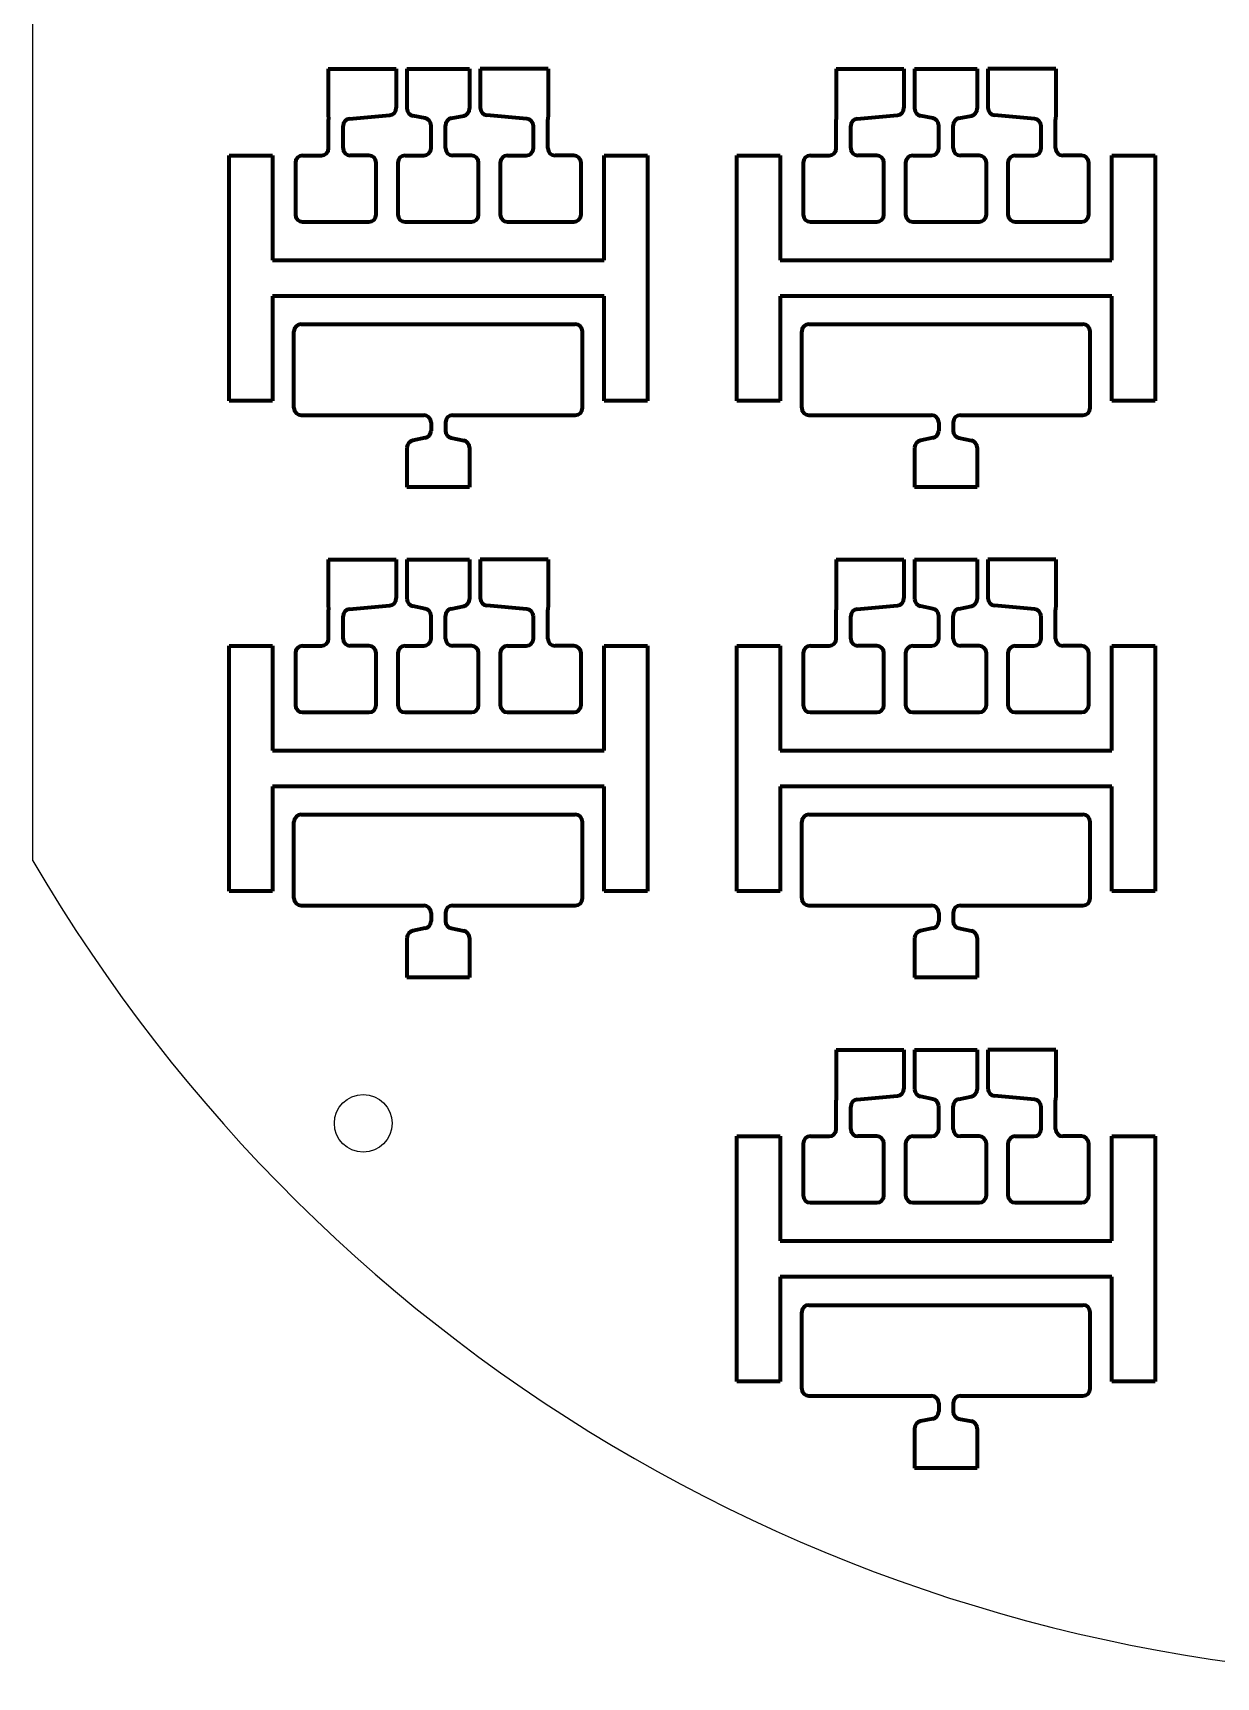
# Model space of a CAD drawing. Header units: millimetres. Extents: x 2372 to 2569, y 1689 to 1917.
# Drawn here: x 2372.4 to 2454.5, y 1689.3 to 1803.3 of the extents above; entities that cross this region are included whole.
import ezdxf

# ---------------------------------------------------------------- set-up
doc = ezdxf.new("R2010")
doc.units = ezdxf.units.MM
doc.layers.add('mask_hole', color=100, linetype='Continuous')
doc.layers.add('mask_outline', color=10, linetype='Continuous')
doc.layers.add('mask_stencil', color=30, linetype='Continuous', lineweight=70)

msp = doc.modelspace()

# ---------------------------------------------------------------- linework, layer by layer
at = {"layer": 'mask_hole'}
msp.add_circle((2395.34, 1727.68), 2, dxfattribs=at)
at = {"layer": 'mask_outline'}
msp.add_line((2372.44, 1745.88), (2372.44, 1860.68), dxfattribs=at)
msp.add_arc((2470.94, 1803.28), 114, 210.2314, 329.7768, dxfattribs=at)
at = {"layer": 'mask_stencil'}
for p, q in [((2392.92, 1800.78), (2397.63, 1800.78)), ((2392.92, 1800.78), (2392.92, 1797.63)), ((2397.63, 1800.78), (2397.63, 1798.08)), ((2398.37, 1800.78), (2402.71, 1800.78)), ((2398.37, 1800.78), (2398.37, 1798.03)), ((2402.71, 1800.78), (2402.71, 1798.03)), ((2408.16, 1800.78), (2403.45, 1800.78)), ((2403.45, 1800.78), (2403.45, 1798.08)), ((2408.16, 1800.78), (2408.16, 1797.63)), ((2428.12, 1800.78), (2432.83, 1800.78)), ((2428.12, 1800.78), (2428.12, 1797.63)), ((2432.83, 1800.78), (2432.83, 1798.08)), ((2433.57, 1800.78), (2437.91, 1800.78)), ((2433.57, 1800.78), (2433.57, 1798.03)), ((2437.91, 1800.78), (2437.91, 1798.03)), ((2443.36, 1800.78), (2438.65, 1800.78)), ((2438.65, 1800.78), (2438.65, 1798.08)), ((2443.36, 1800.78), (2443.36, 1797.63)), ((2392.92, 1797.63), (2392.94, 1797.28)), ((2392.94, 1795.28), (2392.94, 1797.28)), ((2393.94, 1795.28), (2393.94, 1796.83)), ((2394.39, 1797.32), (2397.18, 1797.58)), ((2399.64, 1797.36), (2398.77, 1797.54)), ((2400.04, 1795.28), (2400.04, 1796.87)), ((2401.04, 1795.28), (2401.04, 1796.87)), ((2401.44, 1797.36), (2402.31, 1797.54)), ((2406.69, 1797.32), (2403.9, 1797.58)), ((2407.14, 1795.28), (2407.14, 1796.83)), ((2408.16, 1797.63), (2408.14, 1797.28)), ((2408.14, 1795.28), (2408.14, 1797.28)), ((2428.12, 1797.63), (2428.14, 1797.28)), ((2428.14, 1795.28), (2428.14, 1797.28)), ((2429.14, 1795.28), (2429.14, 1796.83)), ((2429.59, 1797.32), (2432.38, 1797.58)), ((2434.84, 1797.36), (2433.97, 1797.54)), ((2435.24, 1795.28), (2435.24, 1796.87)), ((2436.24, 1795.28), (2436.24, 1796.87)), ((2436.64, 1797.36), (2437.51, 1797.54)), ((2441.89, 1797.32), (2439.1, 1797.58)), ((2442.34, 1795.28), (2442.34, 1796.83)), ((2443.36, 1797.63), (2443.34, 1797.28)), ((2443.34, 1795.28), (2443.34, 1797.28)), ((2386.04, 1794.78), (2389.04, 1794.78)), ((2386.04, 1777.78), (2386.04, 1794.78)), ((2389.04, 1794.78), (2389.04, 1787.53)), ((2391.14, 1794.78), (2392.44, 1794.78)), ((2395.74, 1794.78), (2394.44, 1794.78)), ((2398.24, 1794.78), (2399.54, 1794.78)), ((2402.84, 1794.78), (2401.54, 1794.78)), ((2405.34, 1794.78), (2406.64, 1794.78)), ((2409.94, 1794.78), (2408.64, 1794.78)), ((2412.04, 1787.53), (2412.04, 1794.78)), ((2412.04, 1794.78), (2415.04, 1794.78)), ((2415.04, 1794.78), (2415.04, 1777.78)), ((2421.24, 1794.78), (2424.24, 1794.78)), ((2421.24, 1777.78), (2421.24, 1794.78)), ((2424.24, 1794.78), (2424.24, 1787.53)), ((2426.34, 1794.78), (2427.64, 1794.78)), ((2430.94, 1794.78), (2429.64, 1794.78)), ((2433.44, 1794.78), (2434.74, 1794.78)), ((2438.04, 1794.78), (2436.74, 1794.78)), ((2440.54, 1794.78), (2441.84, 1794.78)), ((2445.14, 1794.78), (2443.84, 1794.78)), ((2447.24, 1787.53), (2447.24, 1794.78)), ((2447.24, 1794.78), (2450.24, 1794.78)), ((2450.24, 1794.78), (2450.24, 1777.78)), ((2390.64, 1794.28), (2390.64, 1790.68)), ((2396.24, 1790.68), (2396.24, 1794.28)), ((2397.74, 1794.28), (2397.74, 1790.68)), ((2403.34, 1790.68), (2403.34, 1794.28)), ((2404.84, 1794.28), (2404.84, 1790.68)), ((2410.44, 1790.68), (2410.44, 1794.28)), ((2425.84, 1794.28), (2425.84, 1790.68)), ((2431.44, 1790.68), (2431.44, 1794.28)), ((2432.94, 1794.28), (2432.94, 1790.68)), ((2438.54, 1790.68), (2438.54, 1794.28)), ((2440.04, 1794.28), (2440.04, 1790.68)), ((2445.64, 1790.68), (2445.64, 1794.28)), ((2391.14, 1790.18), (2395.74, 1790.18)), ((2398.24, 1790.18), (2402.84, 1790.18)), ((2405.34, 1790.18), (2409.94, 1790.18)), ((2426.34, 1790.18), (2430.94, 1790.18)), ((2433.44, 1790.18), (2438.04, 1790.18)), ((2440.54, 1790.18), (2445.14, 1790.18)), ((2389.04, 1787.53), (2412.04, 1787.53)), ((2424.24, 1787.53), (2447.24, 1787.53)), ((2412.04, 1785.03), (2389.04, 1785.03)), ((2389.04, 1785.03), (2389.04, 1777.78)), ((2412.04, 1777.78), (2412.04, 1785.03)), ((2447.24, 1785.03), (2424.24, 1785.03)), ((2424.24, 1785.03), (2424.24, 1777.78)), ((2447.24, 1777.78), (2447.24, 1785.03)), ((2391.04, 1783.08), (2410.04, 1783.08)), ((2426.24, 1783.08), (2445.24, 1783.08)), ((2390.54, 1777.28), (2390.54, 1782.58)), ((2410.54, 1777.28), (2410.54, 1782.58)), ((2425.74, 1777.28), (2425.74, 1782.58)), ((2445.74, 1777.28), (2445.74, 1782.58)), ((2389.04, 1777.78), (2386.04, 1777.78)), ((2415.04, 1777.78), (2412.04, 1777.78)), ((2424.24, 1777.78), (2421.24, 1777.78)), ((2450.24, 1777.78), (2447.24, 1777.78)), ((2391.04, 1776.78), (2399.54, 1776.78)), ((2400.04, 1776.28), (2400.04, 1775.69)), ((2401.04, 1776.28), (2401.04, 1775.69)), ((2401.54, 1776.78), (2410.04, 1776.78)), ((2426.24, 1776.78), (2434.74, 1776.78)), ((2435.24, 1776.28), (2435.24, 1775.69)), ((2436.24, 1776.28), (2436.24, 1775.69)), ((2436.74, 1776.78), (2445.24, 1776.78)), ((2399.64, 1775.2), (2398.77, 1775.02)), ((2401.44, 1775.2), (2402.31, 1775.02)), ((2434.84, 1775.2), (2433.97, 1775.02)), ((2436.64, 1775.2), (2437.51, 1775.02)), ((2398.37, 1774.53), (2398.37, 1771.78)), ((2402.71, 1774.53), (2402.71, 1771.78)), ((2433.57, 1774.53), (2433.57, 1771.78)), ((2437.91, 1774.53), (2437.91, 1771.78)), ((2402.71, 1771.78), (2398.37, 1771.78)), ((2437.91, 1771.78), (2433.57, 1771.78)), ((2392.92, 1766.78), (2397.63, 1766.78)), ((2392.92, 1766.78), (2392.92, 1763.63)), ((2397.63, 1766.78), (2397.63, 1764.08)), ((2398.37, 1766.78), (2402.71, 1766.78)), ((2398.37, 1766.78), (2398.37, 1764.03)), ((2402.71, 1766.78), (2402.71, 1764.03)), ((2408.16, 1766.78), (2403.45, 1766.78)), ((2403.45, 1766.78), (2403.45, 1764.08)), ((2408.16, 1766.78), (2408.16, 1763.63)), ((2428.12, 1766.78), (2432.83, 1766.78)), ((2428.12, 1766.78), (2428.12, 1763.63)), ((2432.83, 1766.78), (2432.83, 1764.08)), ((2433.57, 1766.78), (2437.91, 1766.78)), ((2433.57, 1766.78), (2433.57, 1764.03)), ((2437.91, 1766.78), (2437.91, 1764.03)), ((2443.36, 1766.78), (2438.65, 1766.78)), ((2438.65, 1766.78), (2438.65, 1764.08)), ((2443.36, 1766.78), (2443.36, 1763.63)), ((2392.92, 1763.63), (2392.94, 1763.28)), ((2394.39, 1763.32), (2397.18, 1763.58)), ((2406.69, 1763.32), (2403.9, 1763.58)), ((2408.16, 1763.63), (2408.14, 1763.28)), ((2428.12, 1763.63), (2428.14, 1763.28)), ((2429.59, 1763.32), (2432.38, 1763.58)), ((2441.89, 1763.32), (2439.1, 1763.58)), ((2443.36, 1763.63), (2443.34, 1763.28)), ((2392.94, 1761.28), (2392.94, 1763.28)), ((2393.94, 1761.28), (2393.94, 1762.83)), ((2399.64, 1763.36), (2398.77, 1763.54)), ((2400.04, 1761.28), (2400.04, 1762.87)), ((2401.04, 1761.28), (2401.04, 1762.87)), ((2401.44, 1763.36), (2402.31, 1763.54)), ((2407.14, 1761.28), (2407.14, 1762.83)), ((2408.14, 1761.28), (2408.14, 1763.28)), ((2428.14, 1761.28), (2428.14, 1763.28)), ((2429.14, 1761.28), (2429.14, 1762.83)), ((2434.84, 1763.36), (2433.97, 1763.54)), ((2435.24, 1761.28), (2435.24, 1762.87)), ((2436.24, 1761.28), (2436.24, 1762.87)), ((2436.64, 1763.36), (2437.51, 1763.54)), ((2442.34, 1761.28), (2442.34, 1762.83)), ((2443.34, 1761.28), (2443.34, 1763.28)), ((2386.04, 1760.78), (2389.04, 1760.78)), ((2386.04, 1743.78), (2386.04, 1760.78)), ((2389.04, 1760.78), (2389.04, 1753.53)), ((2390.64, 1760.28), (2390.64, 1756.68)), ((2391.14, 1760.78), (2392.44, 1760.78)), ((2395.74, 1760.78), (2394.44, 1760.78)), ((2396.24, 1756.68), (2396.24, 1760.28)), ((2397.74, 1760.28), (2397.74, 1756.68)), ((2398.24, 1760.78), (2399.54, 1760.78)), ((2402.84, 1760.78), (2401.54, 1760.78)), ((2403.34, 1756.68), (2403.34, 1760.28)), ((2404.84, 1760.28), (2404.84, 1756.68)), ((2405.34, 1760.78), (2406.64, 1760.78)), ((2409.94, 1760.78), (2408.64, 1760.78)), ((2410.44, 1756.68), (2410.44, 1760.28)), ((2412.04, 1753.53), (2412.04, 1760.78)), ((2412.04, 1760.78), (2415.04, 1760.78)), ((2415.04, 1760.78), (2415.04, 1743.78)), ((2421.24, 1760.78), (2424.24, 1760.78)), ((2421.24, 1743.78), (2421.24, 1760.78)), ((2424.24, 1760.78), (2424.24, 1753.53)), ((2425.84, 1760.28), (2425.84, 1756.68)), ((2426.34, 1760.78), (2427.64, 1760.78)), ((2430.94, 1760.78), (2429.64, 1760.78)), ((2431.44, 1756.68), (2431.44, 1760.28)), ((2432.94, 1760.28), (2432.94, 1756.68)), ((2433.44, 1760.78), (2434.74, 1760.78)), ((2438.04, 1760.78), (2436.74, 1760.78)), ((2438.54, 1756.68), (2438.54, 1760.28)), ((2440.04, 1760.28), (2440.04, 1756.68)), ((2440.54, 1760.78), (2441.84, 1760.78)), ((2445.14, 1760.78), (2443.84, 1760.78)), ((2445.64, 1756.68), (2445.64, 1760.28)), ((2447.24, 1753.53), (2447.24, 1760.78)), ((2447.24, 1760.78), (2450.24, 1760.78)), ((2450.24, 1760.78), (2450.24, 1743.78)), ((2391.14, 1756.18), (2395.74, 1756.18)), ((2398.24, 1756.18), (2402.84, 1756.18)), ((2405.34, 1756.18), (2409.94, 1756.18)), ((2426.34, 1756.18), (2430.94, 1756.18)), ((2433.44, 1756.18), (2438.04, 1756.18)), ((2440.54, 1756.18), (2445.14, 1756.18)), ((2389.04, 1753.53), (2412.04, 1753.53)), ((2424.24, 1753.53), (2447.24, 1753.53)), ((2412.04, 1751.03), (2389.04, 1751.03)), ((2389.04, 1751.03), (2389.04, 1743.78)), ((2412.04, 1743.78), (2412.04, 1751.03)), ((2447.24, 1751.03), (2424.24, 1751.03)), ((2424.24, 1751.03), (2424.24, 1743.78)), ((2447.24, 1743.78), (2447.24, 1751.03)), ((2391.04, 1749.08), (2410.04, 1749.08)), ((2426.24, 1749.08), (2445.24, 1749.08)), ((2390.54, 1743.28), (2390.54, 1748.58)), ((2410.54, 1743.28), (2410.54, 1748.58)), ((2425.74, 1743.28), (2425.74, 1748.58)), ((2445.74, 1743.28), (2445.74, 1748.58)), ((2389.04, 1743.78), (2386.04, 1743.78)), ((2415.04, 1743.78), (2412.04, 1743.78)), ((2424.24, 1743.78), (2421.24, 1743.78)), ((2450.24, 1743.78), (2447.24, 1743.78)), ((2391.04, 1742.78), (2399.54, 1742.78)), ((2400.04, 1742.28), (2400.04, 1741.69)), ((2401.04, 1742.28), (2401.04, 1741.69)), ((2401.54, 1742.78), (2410.04, 1742.78)), ((2426.24, 1742.78), (2434.74, 1742.78)), ((2435.24, 1742.28), (2435.24, 1741.69)), ((2436.24, 1742.28), (2436.24, 1741.69)), ((2436.74, 1742.78), (2445.24, 1742.78)), ((2399.64, 1741.2), (2398.77, 1741.02)), ((2401.44, 1741.2), (2402.31, 1741.02)), ((2434.84, 1741.2), (2433.97, 1741.02)), ((2436.64, 1741.2), (2437.51, 1741.02)), ((2398.37, 1740.53), (2398.37, 1737.78)), ((2402.71, 1740.53), (2402.71, 1737.78)), ((2433.57, 1740.53), (2433.57, 1737.78)), ((2437.91, 1740.53), (2437.91, 1737.78)), ((2402.71, 1737.78), (2398.37, 1737.78)), ((2437.91, 1737.78), (2433.57, 1737.78)), ((2428.12, 1732.78), (2432.83, 1732.78)), ((2428.12, 1732.78), (2428.12, 1729.63)), ((2432.83, 1732.78), (2432.83, 1730.08)), ((2433.57, 1732.78), (2437.91, 1732.78)), ((2433.57, 1732.78), (2433.57, 1730.03)), ((2437.91, 1732.78), (2437.91, 1730.03)), ((2443.36, 1732.78), (2438.65, 1732.78)), ((2438.65, 1732.78), (2438.65, 1730.08)), ((2443.36, 1732.78), (2443.36, 1729.63)), ((2428.12, 1729.63), (2428.14, 1729.28)), ((2429.59, 1729.32), (2432.38, 1729.58)), ((2434.84, 1729.36), (2433.97, 1729.54)), ((2436.64, 1729.36), (2437.51, 1729.54)), ((2441.89, 1729.32), (2439.1, 1729.58)), ((2443.36, 1729.63), (2443.34, 1729.28)), ((2428.14, 1727.28), (2428.14, 1729.28)), ((2429.14, 1727.28), (2429.14, 1728.83)), ((2435.24, 1727.28), (2435.24, 1728.87)), ((2436.24, 1727.28), (2436.24, 1728.87)), ((2442.34, 1727.28), (2442.34, 1728.83)), ((2443.34, 1727.28), (2443.34, 1729.28)), ((2421.24, 1726.78), (2424.24, 1726.78)), ((2421.24, 1709.78), (2421.24, 1726.78)), ((2424.24, 1726.78), (2424.24, 1719.53)), ((2425.84, 1726.28), (2425.84, 1722.68)), ((2426.34, 1726.78), (2427.64, 1726.78)), ((2430.94, 1726.78), (2429.64, 1726.78)), ((2431.44, 1722.68), (2431.44, 1726.28)), ((2432.94, 1726.28), (2432.94, 1722.68)), ((2433.44, 1726.78), (2434.74, 1726.78)), ((2438.04, 1726.78), (2436.74, 1726.78)), ((2438.54, 1722.68), (2438.54, 1726.28)), ((2440.04, 1726.28), (2440.04, 1722.68)), ((2440.54, 1726.78), (2441.84, 1726.78)), ((2445.14, 1726.78), (2443.84, 1726.78)), ((2445.64, 1722.68), (2445.64, 1726.28)), ((2447.24, 1719.53), (2447.24, 1726.78)), ((2447.24, 1726.78), (2450.24, 1726.78)), ((2450.24, 1726.78), (2450.24, 1709.78)), ((2426.34, 1722.18), (2430.94, 1722.18)), ((2433.44, 1722.18), (2438.04, 1722.18)), ((2440.54, 1722.18), (2445.14, 1722.18)), ((2424.24, 1719.53), (2447.24, 1719.53)), ((2447.24, 1717.03), (2424.24, 1717.03)), ((2424.24, 1717.03), (2424.24, 1709.78)), ((2447.24, 1709.78), (2447.24, 1717.03)), ((2425.74, 1709.28), (2425.74, 1714.58)), ((2426.24, 1715.08), (2445.24, 1715.08)), ((2445.74, 1709.28), (2445.74, 1714.58)), ((2424.24, 1709.78), (2421.24, 1709.78)), ((2450.24, 1709.78), (2447.24, 1709.78)), ((2426.24, 1708.78), (2434.74, 1708.78)), ((2435.24, 1708.28), (2435.24, 1707.69)), ((2436.24, 1708.28), (2436.24, 1707.69)), ((2436.74, 1708.78), (2445.24, 1708.78)), ((2434.84, 1707.2), (2433.97, 1707.02)), ((2436.64, 1707.2), (2437.51, 1707.02)), ((2433.57, 1706.53), (2433.57, 1703.78)), ((2437.91, 1706.53), (2437.91, 1703.78)), ((2437.91, 1703.78), (2433.57, 1703.78))]:
    msp.add_line(p, q, dxfattribs=at)
for centre, start, end in [((2397.13, 1798.08), 275.3386, 360), ((2398.87, 1798.03), 180, 258.3428), ((2402.21, 1798.03), 281.6572, 0), ((2403.95, 1798.08), 180, 264.6614), ((2432.33, 1798.08), 275.3386, 360), ((2434.07, 1798.03), 180, 258.3428), ((2437.41, 1798.03), 281.6572, 0), ((2439.15, 1798.08), 180, 264.6614), ((2394.44, 1796.83), 95.3386, 179.9989), ((2399.54, 1796.87), 0, 78.3428), ((2401.54, 1796.87), 101.6572, 179.9988), ((2406.64, 1796.83), 0.0011, 84.6614), ((2429.64, 1796.83), 95.3386, 179.9989), ((2434.74, 1796.87), 0, 78.3428), ((2436.74, 1796.87), 101.6572, 179.9988), ((2441.84, 1796.83), 0.0011, 84.6614), ((2391.14, 1794.28), 90, 180), ((2392.44, 1795.28), 270, 0), ((2394.44, 1795.28), 180, 270), ((2395.74, 1794.28), 0, 90), ((2398.24, 1794.28), 90, 180), ((2399.54, 1795.28), 270, 0), ((2401.54, 1795.28), 180, 270), ((2402.84, 1794.28), 0, 90), ((2405.34, 1794.28), 90, 180), ((2406.64, 1795.28), 270, 0), ((2408.64, 1795.28), 180, 270), ((2409.94, 1794.28), 0, 90), ((2426.34, 1794.28), 90, 180), ((2427.64, 1795.28), 270, 0), ((2429.64, 1795.28), 180, 270), ((2430.94, 1794.28), 0, 90), ((2433.44, 1794.28), 90, 180), ((2434.74, 1795.28), 270, 0), ((2436.74, 1795.28), 180, 270), ((2438.04, 1794.28), 0, 90), ((2440.54, 1794.28), 90, 180), ((2441.84, 1795.28), 270, 0), ((2443.84, 1795.28), 180, 270), ((2445.14, 1794.28), 0, 90), ((2391.14, 1790.68), 180, 270), ((2395.74, 1790.68), 270, 0), ((2398.24, 1790.68), 180, 270), ((2402.84, 1790.68), 270, 0), ((2405.34, 1790.68), 180, 270), ((2409.94, 1790.68), 270, 0), ((2426.34, 1790.68), 180, 270), ((2430.94, 1790.68), 270, 0), ((2433.44, 1790.68), 180, 270), ((2438.04, 1790.68), 270, 0), ((2440.54, 1790.68), 180, 270), ((2445.14, 1790.68), 270, 0), ((2391.04, 1782.58), 90, 180), ((2410.04, 1782.58), 0, 90), ((2426.24, 1782.58), 90, 180), ((2445.24, 1782.58), 0, 90), ((2391.04, 1777.28), 180, 270), ((2410.04, 1777.28), 270, 0), ((2426.24, 1777.28), 180, 270), ((2445.24, 1777.28), 270, 0), ((2399.54, 1776.28), 0, 90), ((2401.54, 1776.28), 90, 180), ((2434.74, 1776.28), 0, 90), ((2436.74, 1776.28), 90, 180), ((2398.87, 1774.53), 101.6572, 180), ((2399.54, 1775.69), 281.6572, 0), ((2401.54, 1775.69), 180.0012, 258.3428), ((2402.21, 1774.53), 0, 78.3428), ((2434.07, 1774.53), 101.6572, 180), ((2434.74, 1775.69), 281.6572, 0), ((2436.74, 1775.69), 180.0012, 258.3428), ((2437.41, 1774.53), 0, 78.3428), ((2397.13, 1764.08), 275.3386, 360), ((2398.87, 1764.03), 180, 258.3428), ((2402.21, 1764.03), 281.6572, 0), ((2403.95, 1764.08), 180, 264.6614), ((2432.33, 1764.08), 275.3386, 360), ((2434.07, 1764.03), 180, 258.3428), ((2437.41, 1764.03), 281.6572, 0), ((2439.15, 1764.08), 180, 264.6614), ((2394.44, 1762.83), 95.3386, 179.9989), ((2399.54, 1762.87), 0, 78.3428), ((2401.54, 1762.87), 101.6572, 179.9988), ((2406.64, 1762.83), 0.0011, 84.6614), ((2429.64, 1762.83), 95.3386, 179.9989), ((2434.74, 1762.87), 0, 78.3428), ((2436.74, 1762.87), 101.6572, 179.9988), ((2441.84, 1762.83), 0.0011, 84.6614), ((2391.14, 1760.28), 90, 180), ((2392.44, 1761.28), 270, 0), ((2394.44, 1761.28), 180, 270), ((2395.74, 1760.28), 0, 90), ((2398.24, 1760.28), 90, 180), ((2399.54, 1761.28), 270, 0), ((2401.54, 1761.28), 180, 270), ((2402.84, 1760.28), 0, 90), ((2405.34, 1760.28), 90, 180), ((2406.64, 1761.28), 270, 0), ((2408.64, 1761.28), 180, 270), ((2409.94, 1760.28), 0, 90), ((2426.34, 1760.28), 90, 180), ((2427.64, 1761.28), 270, 0), ((2429.64, 1761.28), 180, 270), ((2430.94, 1760.28), 0, 90), ((2433.44, 1760.28), 90, 180), ((2434.74, 1761.28), 270, 0), ((2436.74, 1761.28), 180, 270), ((2438.04, 1760.28), 0, 90), ((2440.54, 1760.28), 90, 180), ((2441.84, 1761.28), 270, 0), ((2443.84, 1761.28), 180, 270), ((2445.14, 1760.28), 0, 90), ((2391.14, 1756.68), 180, 270), ((2395.74, 1756.68), 270, 0), ((2398.24, 1756.68), 180, 270), ((2402.84, 1756.68), 270, 0), ((2405.34, 1756.68), 180, 270), ((2409.94, 1756.68), 270, 0), ((2426.34, 1756.68), 180, 270), ((2430.94, 1756.68), 270, 0), ((2433.44, 1756.68), 180, 270), ((2438.04, 1756.68), 270, 0), ((2440.54, 1756.68), 180, 270), ((2445.14, 1756.68), 270, 0), ((2391.04, 1748.58), 90, 180), ((2410.04, 1748.58), 0, 90), ((2426.24, 1748.58), 90, 180), ((2445.24, 1748.58), 0, 90), ((2391.04, 1743.28), 180, 270), ((2410.04, 1743.28), 270, 0), ((2426.24, 1743.28), 180, 270), ((2445.24, 1743.28), 270, 0), ((2399.54, 1742.28), 0, 90), ((2401.54, 1742.28), 90, 180), ((2434.74, 1742.28), 0, 90), ((2436.74, 1742.28), 90, 180), ((2398.87, 1740.53), 101.6572, 180), ((2399.54, 1741.69), 281.6572, 0), ((2401.54, 1741.69), 180.0012, 258.3428), ((2402.21, 1740.53), 0, 78.3428), ((2434.07, 1740.53), 101.6572, 180), ((2434.74, 1741.69), 281.6572, 0), ((2436.74, 1741.69), 180.0012, 258.3428), ((2437.41, 1740.53), 0, 78.3428), ((2432.33, 1730.08), 275.3386, 360), ((2434.07, 1730.03), 180, 258.3428), ((2437.41, 1730.03), 281.6572, 0), ((2439.15, 1730.08), 180, 264.6614), ((2429.64, 1728.83), 95.3386, 179.9989), ((2434.74, 1728.87), 0, 78.3428), ((2436.74, 1728.87), 101.6572, 179.9988), ((2441.84, 1728.83), 0.0011, 84.6614), ((2427.64, 1727.28), 270, 0), ((2429.64, 1727.28), 180, 270), ((2434.74, 1727.28), 270, 0), ((2436.74, 1727.28), 180, 270), ((2441.84, 1727.28), 270, 0), ((2443.84, 1727.28), 180, 270), ((2426.34, 1726.28), 90, 180), ((2430.94, 1726.28), 0, 90), ((2433.44, 1726.28), 90, 180), ((2438.04, 1726.28), 0, 90), ((2440.54, 1726.28), 90, 180), ((2445.14, 1726.28), 0, 90), ((2426.34, 1722.68), 180, 270), ((2430.94, 1722.68), 270, 0), ((2433.44, 1722.68), 180, 270), ((2438.04, 1722.68), 270, 0), ((2440.54, 1722.68), 180, 270), ((2445.14, 1722.68), 270, 0), ((2426.24, 1714.58), 90, 180), ((2445.24, 1714.58), 0, 90), ((2426.24, 1709.28), 180, 270), ((2445.24, 1709.28), 270, 0), ((2434.74, 1708.28), 0, 90), ((2436.74, 1708.28), 90, 180), ((2434.07, 1706.53), 101.6572, 180), ((2434.74, 1707.69), 281.6572, 0), ((2436.74, 1707.69), 180.0012, 258.3428), ((2437.41, 1706.53), 0, 78.3428)]:
    msp.add_arc(centre, 0.5, start, end, dxfattribs=at)

doc.saveas('drawing.dxf')
